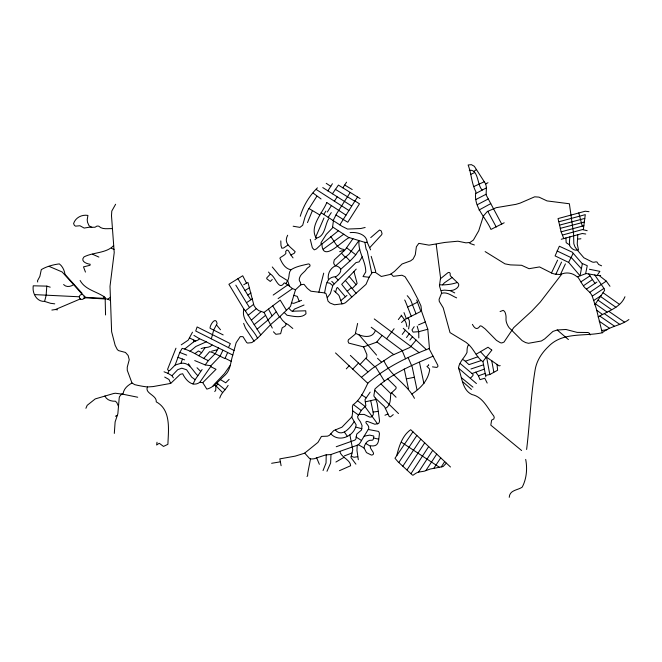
<?xml version="1.0" encoding="UTF-8"?>
<svg xmlns="http://www.w3.org/2000/svg" width="662" height="662" viewBox="0 0 662 662"><rect width="100%" height="100%" fill="white"/><g stroke="black" fill="none" stroke-linecap="round" stroke-linejoin="round"><path stroke-width="0.99" d="M371.2 256.351L375.677 271.288L375.42 272.454M115.618 204.252L111.795 211.054L111.497 215.762L114.22 252.594L110.008 286.348L111.621 331.72L115.147 345.332L117.315 349.561L118.548 350.612L125.466 352.457L128.138 355.486L129.239 359.731L127.253 367.17L127.261 370.29L131.986 382.992C127.683 385.491 124.017 388.313 123.016 393.799L121.56 394.163L119.499 396.621L119.218 397.862L117.853 413.775L115.122 421.909L114.311 433.411M184.723 348.973L193.693 341.824L193.726 340.045L189.63 337.968M44.594 301.409C38.222 301.723 34.184 296.377 33.249 290.635A19.132 19.132 0 0 1 33.249 285.802L46.803 286.125L46.108 295.566L44.594 301.409L50.527 303.295L54.739 303.85M326.217 454.86L326.043 462.97L323.048 470.55M331 454.48L330.611 463.086L326.97 471.27M565.886 237.84L566.176 242.689L569.659 244.948M577.81 234.696L577.231 243.997L578.53 250.095M357.19 445.253L356.967 450.441L358.324 459.693M110.38 300.44L107.881 299.191L103.777 298.347L103.843 296.311M105.481 299.009L105.572 297.826C97.62 291.479 85.456 290.279 80.11 280.481M569.866 236.773L569.494 241.125A10.079 10.079 0 0 0 569.51 242.995L569.692 245.288A2.408 2.408 0 0 0 570.048 246.33C571.678 248.548 574.227 250.857 577.206 250.013L583.892 257.791L591.663 261.705A4.121 4.121 0 0 0 595.337 261.912L596.884 261.937L598.671 264.494L601.592 265.81M175.96 348.195L167.569 369.355L168.338 370.497L169.778 370.48L175.157 365.035L179.766 352.432L182.158 348.361C191.682 350.703 199.428 356.752 208.331 360.633L215.365 353.483L218.452 347.922L232.792 355.047C230.517 361.808 230.69 369.884 225.163 375.006C219.585 379.856 213.975 387.493 206.834 389.124L202.754 382.636L199.816 382.313C192.427 387.642 185.683 380.096 182.695 373.757L180.221 374.336L170.705 383.406L153.054 386.583L147.485 386.956A98.224 98.224 0 0 1 134.725 384.647L131.986 382.992M387.808 378.978L396.157 387.22L395.959 388.677L390.779 393.584C390.208 398.921 391.068 405.45 385.4 408.421M232.792 355.047L236.144 342.717L240.248 336.61L242.995 336.677L246.653 342.519L247.646 343.065L251.85 342.602L257.526 338.282L271.155 324.107L279.836 316.618L282.525 320.391L286.017 323.668L285.893 324.761L285.107 326.085L282.169 327.897L280.622 333.714L275.88 334.285L273.431 331.794M396.778 455.58C399.02 446.18 402.43 435.381 410.705 429.721L450.499 467M357.612 323.445L355.254 334.186L348.394 339.805L348.03 341.294L348.75 343.098L363.62 346.905L376.67 342.171L382.115 335.427M583.346 229.606L585.291 214.637L559.042 221.72M526.613 449.481C529.898 422.836 530.725 395.826 535.219 369.363C536.791 360.467 541.963 352.689 548.434 346.557C562.683 331.654 584.273 336.685 602.263 332.779C609.967 326.101 620.815 325.663 628.9 319.531M318.885 292.141L323.71 273.141M358.274 444.682L362.925 447.33A12.164 12.164 0 0 1 363.62 447.752A2.822 2.822 0 0 1 364.721 449.184L366.194 452.113A1.647 1.647 0 0 0 367.029 452.907L370.828 454.794A2.64 2.64 0 0 0 371.978 455.075C376.918 453.71 368.486 448.662 370.662 445.824C379.252 446.982 378.391 440.809 379.417 433.991A1.415 1.415 0 0 0 379.367 433.387A9.078 9.078 0 0 1 379.152 432.567A1.374 1.374 0 0 0 378.854 431.955A15.243 15.243 0 0 0 378.532 431.583A0.885 0.885 0 0 0 378.068 431.318L368.238 429.464M333.416 220.827L332.448 227.976L326.275 234.389L321.078 242.623L321.111 244.435L316.378 248.937L314.268 249.872L312.356 247.811L310.271 239.354M521.623 450.532L490.807 425.145L491.634 420.122L493.802 419.005L494.241 417.383L493.786 416.084C487.48 408.073 482.946 396.968 471.94 394.535C462.167 390.108 462.026 376.959 458.485 368.13C459.18 361.907 464.525 357.778 467 352.432C467.124 349.726 466.892 346.871 468.679 344.604L466.156 342.42L450.028 332.605L443.209 307.813L439.262 301.367L439.088 299.34L441.645 293.018L439.452 285.918L440.553 277.858L436.2 244.286M287.664 235.242C283.27 243.492 290.452 246.769 295.186 251.75L294.143 253.38L290.833 254.944L288.409 250.724L286.919 249.938L285.678 251.502L285.901 253.414C284.395 255.648 280.978 256.641 279.861 258.155C282.078 263.236 284.95 268.615 290.932 269.782C295.955 266.505 302.145 265.429 308.202 263.981A1.183 1.183 0 0 1 309.311 264.237A1.473 1.473 0 0 1 309.692 266.43A76.304 76.304 0 0 1 308.103 267.531A7.34 7.34 0 0 0 306.365 269.285A16.674 16.674 0 0 1 305.182 270.849A51.04 51.04 0 0 1 303.179 272.761A44.404 44.404 0 0 1 301.673 274.217A10.294 10.294 0 0 0 299.712 277.469A5.95 5.95 0 0 0 299.257 279.935A3.426 3.426 0 0 0 299.704 281.193A6.562 6.562 0 0 0 300.333 282.26A1.514 1.514 0 0 1 300.598 282.897A10.013 10.013 0 0 1 300.714 284.825L295.533 289.724L290.477 306.44L279.836 316.618M585.613 273.704L587.26 265.694L581.931 263.335L572.233 252.156L559.357 246.239L555.095 255.913L568.062 262.127A2.309 2.309 0 0 1 568.997 262.781L580.053 275.806L582.386 263.542M321.939 243.831C322.245 263.675 342.618 240.232 349.288 237.608M310.536 458.89L308.161 470.939A40.076 40.076 0 0 0 307.797 473.181A13.604 13.604 0 0 0 307.689 474.646L307.623 475.539A1.125 1.125 0 0 1 307.391 476.152A0.869 0.869 0 0 1 306.945 476.342M234.075 350.488L211.335 338.828L213.718 329.99L217.103 323.577C215.862 316.328 210.516 324.016 210.069 327.574L210.086 328.286L223.168 334.914M324.562 292.885C326.267 284.883 326.225 276.973 336.039 276.642C341.253 273.1 343.454 267.878 335.717 265.71C330.396 267.969 327.4 273.696 328.352 279.356M157.026 442.241L156.637 445.013L159.252 443.259L163.506 446.428L167.908 444.301C168.388 430.143 171.408 409.993 156.257 401.867C156.993 395.106 144.382 393.46 147.485 386.956M335.576 292.207L336.652 288.243L337.471 287.457L345.374 296.758M363.893 447.967C364.704 444.07 367.36 439.469 371.994 440.205A1.432 1.432 0 0 0 372.64 440.007A1.216 1.216 0 0 0 373.062 439.585A2.64 2.64 0 0 0 373.401 438.633L373.807 436.879A1.109 1.109 0 0 0 373.616 435.977L369.686 435.124L364.117 436.184M509.235 497.336C509.608 489.905 517.825 490.277 522.194 487.149C526.604 478.833 527.49 468.663 525.694 459.403M219.726 398.143C221.067 393.071 225.519 390.017 228.125 385.392M175.157 365.035L180.933 363.289L182.464 359.061L177.954 357.315M442.555 284.867L444.392 282.831L452.088 277.502M192.485 332.183L188.215 340.144L181.239 344.844M173.37 377.853L171.971 375.71L167.933 373.343L169 370.654M312.431 210.566L307.491 222.606M315.517 237.509L323.966 217.988M272.305 328.071L264.039 312.431L258.718 310.627L255.813 308.178L254.001 305.621L247.969 282.5L246.512 283.137L242.722 275.756L228.903 284.279L243.906 309.137C240.745 320.358 253.232 328.84 257.526 338.282M85.911 408.305L87.194 405.318L95.237 398.913L113.5 393.551L115.362 393.236L123.198 394.279L137.713 397.233M555.865 274.217L561.533 262.078M203.731 358.448L209.631 351.654L213.197 352.788L224.269 358.266L225.097 358.274L227.579 352.664M485.13 251.585L504.974 263.857L510.41 264.891L521.598 265.288L529.046 268.698L539.53 266.927L552.282 273.373L554.897 274.118L560.391 274.565L565.414 263.898M557.586 260.125L551.471 272.959M222.945 350.215L220.107 356.106L210.632 366.012M193.039 384.001L195.149 379.682L202.109 369.52M300.25 216.275C303.453 205.601 309.353 195.803 317.404 187.867M333.102 220.636L336.768 213.454L350.19 192.493M568.592 262.409L573.193 253.339M228.456 347.616L230.351 343.644L197.119 326.945L195.72 331L211.335 338.828M326.78 202.564C322.601 212.941 309.022 226.57 316.237 238.088C325.183 236.632 324.777 224.915 328.724 218.791M624.961 296.742C620.393 307.913 607.476 311.132 598.1 316.982M218.452 347.922L212.121 344.927C209.556 348.386 204.525 346.83 201.132 348.634M352.937 238.684L345.25 249.648L334.277 259.926L333.681 262.764A3.749 3.749 0 0 0 334.476 264.701L335.535 265.834M332.398 183.738L327.872 190.904M327.326 212.03L331.463 205.534M268.499 272.049L270.336 274.142L266.836 277.792L266.72 278.743L270.286 281.449L272.248 279.505M332.374 193.842L338.439 185.087L360.07 198.559M339.821 224.865L357.505 196.995M594.824 304.727L604.629 290.378L603.959 288.392L594.766 274.987L586.143 273.538L577.198 276.89C572.407 272.694 566.109 271.768 560.391 274.565M323.735 214.48L325.878 211.137M334.327 201.322L337.14 196.92M328.145 217.384L331.273 212.618M441.281 466.892L444.715 461.579M428.678 446.56L410.994 473.669M316.833 196.308L307.863 210.384L305.05 216.937L302.675 225.254L299.936 227.38L293.15 226.222M342.883 187.818L346.557 182.158M418.541 472.122L432.725 450.35M407.014 469.912L424.706 442.837M194.727 360.567L205.203 364.919L208.331 360.633M425.865 470.608L436.73 454.099M433.875 468.208L440.743 457.856M402.844 466.172L420.809 439.187M398.797 462.506L416.853 435.488M412.939 431.814L394.974 458.236L398.019 461.795L412.294 474.935A0.828 0.828 0 0 0 413.378 475.002L415.024 473.851A15.069 15.069 0 0 1 418.144 472.188L424.317 471.187L430.176 469.044L443.068 466.569L446.387 463.143M594.766 274.987L597.066 275.516L599.896 271.362L589.412 269.26M195.298 353.309L198.418 350.976L201.645 352.68L205.088 347.716M290.932 269.782C288.276 272.761 289.741 277.113 287.78 280.423L285.835 283.667M229.979 365.681L224.393 373.699L213.76 384.862M370.174 392.127L365.019 399.608L365.854 405.732L361.502 410.15L357.588 416.613L357.952 418.285L360.476 421.893L362.081 425.625L361.485 430.035L356.735 434.107L355.982 438.774L354.898 440.114L336.246 446.734M199.816 382.313L210.872 366.334M406.509 337.546L409.24 333.772M260.861 311.728L251.353 320.143L260.778 334.881M362.23 256.831L359.069 261.904L356.015 262.574L332.945 285.214L330.338 293.663L327.367 297.519M386.6 338.787L394.105 328.7M402.215 334.426L405.343 330.214M85.456 272.09L83.495 266.877L90.032 265.288L90.156 264.246C86.548 263.848 80.011 261.176 84.033 256.889C93.325 252.098 106.392 253.422 113.649 245.577M375.428 330.412C372.301 339.49 361.634 336.495 355.477 333.259M561.633 274.283L540.283 302.071L531.876 310.999L513.729 327.616L504.005 342.089L501.779 342.966L500.323 342.709L496.475 340.376L485.172 328.915L481.688 326.209L480.256 325.836C477.228 330.272 474.869 328.923 472.378 324.38M398.342 319.547L400.609 316.593A3.484 3.484 0 0 1 401.594 315.716M416.141 340.078L409.952 347.434L391.647 355.56L372.259 368.502L361.435 377.332M409.902 340.103L412.509 336.759M491.816 350.148L482.78 361.642M358.655 240.985L349.155 253.96L335.725 265.702M354.228 421.529C350.397 427.404 342.345 437.938 335.336 430.002M359.698 249.367L357.19 252.594A20.489 20.489 0 0 1 354.509 256.244A55.012 55.012 0 0 1 350.148 260.828L340.839 269.235M414.213 326.656L411.963 329.933L413.096 332.117L419.104 331.621L427.793 329.237M214.753 391.581L215.746 390.158L215.862 386.335L217.864 383.919M288.756 308.285L291.594 311.041L292.678 311.214L294.425 309.113L304.024 305.025M190.002 351.332L195.927 346.449L206.287 341.84L212.121 344.927M229.135 379.351L225.734 382.802L220.62 379.723M356.247 269.078L341.7 284.329L351.795 297.039M171.971 375.71L177.747 369.653L181.843 368.188L186.585 369.768L191.707 377.158L195.149 379.682M330.859 433.85C339.217 443.085 354.65 435.927 356.164 424.847L351.638 417.118M198.89 355.709L201.645 352.68M369.727 247.671L381.693 234.696L382.04 233.512L381.155 230.839L379.541 230.037L370.745 237.608M393.261 414.611L390.555 416.828L389.281 416.63L384.523 406.683L375.354 398.094L377.191 403.332L379.516 420.569A1.084 1.084 0 0 0 379.434 421.115A1.854 1.854 0 0 1 379.285 422.075L378.887 422.985A1.167 1.167 0 0 1 378.176 423.63L374.841 424.234L367.981 421.611A4.477 4.477 0 0 0 366.582 421.404L366.301 421.512A0.96 0.96 0 0 0 365.954 422.083A1.299 1.299 0 0 0 366.202 423.134L367.849 425.227A12.71 12.71 0 0 1 368.477 426.386A2.449 2.449 0 0 1 368.717 427.544L368.693 428.364A1.49 1.49 0 0 1 368.494 429.059L361.8 439.998A21.705 21.705 0 0 1 359.731 443.35A5.073 5.073 0 0 1 358.837 444.276A7.092 7.092 0 0 1 356.909 445.369L332.415 453.991A6.496 6.496 0 0 1 330.007 454.612L325.803 454.885L315.683 458.212A4.104 4.104 0 0 1 314.657 458.625A8.093 8.093 0 0 1 313.234 458.865A61.21 61.21 0 0 1 311.661 458.965A4.783 4.783 0 0 1 310.039 458.774A1.192 1.192 0 0 1 309.493 458.427L304.727 453.114M346.3 368.858L349.18 365.796M360.045 364.464L366.773 357.223L366.872 354.567L363.62 346.905M470.442 378.192L472.958 375.544L473.09 374.435L460.14 363.455M352.73 369.131L358.531 363.057M202.754 382.636L216.027 369.305L211.36 366.996L210.375 365.672L205.203 364.919M264.039 312.431L280.241 300.159L286.505 310.453M257.063 329.196L267.986 320.027L275.971 312.017M352.201 288.582L357.124 283.452L353.971 271.585M338.406 230.765L322.154 243.831L321.376 243.848M401.511 322.493L403.803 320.375A4.568 4.568 0 0 1 405.235 319.266L420.329 311.694A0.885 0.885 0 0 0 420.585 310.768L416.688 300.002M347.219 291.338L351.373 287.598M256.326 308.674L248.167 315.269L251.353 320.143M339.457 470.682L350.612 465.75C350.645 459.974 341.187 457.401 339.755 451.418M314.922 239.677L316.701 238.171M254.109 324.694L265.528 315.369M341.087 300.382L346.938 295.442M411.855 394.031C420.61 388.28 428.016 380.584 429.655 369.859L429.415 368.858L426.949 366.376L428.686 365.399L428.571 364.588M248.167 315.269L245.329 310.826L253.513 304.404M206.287 341.84L199.593 338.762L197.963 340.086L193.693 341.824M343.826 234.149L323.296 249.144M440.362 278.801L447.603 272.967A1.837 1.837 0 0 1 449.341 272.521A1.498 1.498 0 0 1 450.21 273.927A3.343 3.343 0 0 0 450.259 275.417A1.564 1.564 0 0 0 450.681 276.145L457.988 283.154A2.334 2.334 0 0 1 458.634 285.537A5.197 5.197 0 0 1 456.888 288.102A13.488 13.488 0 0 1 455.15 289.277A8.879 8.879 0 0 1 451.41 290.411A3.517 3.517 0 0 0 450.251 290.643L444.558 290.13L441.24 290.56M273.183 295.062L287.813 284.875L292.488 288.624L295.533 289.724M107.881 299.191L110.339 297.329M249.425 307.383L246.463 302.716L252.437 298.785M278.106 298.612L292.488 288.624M609.983 286.29L606.276 281.11L589.751 292.381M478.998 210.044L490.749 203.631M583.404 285.785L592.424 279.587M473.876 171.384L476.458 169.555M586.408 289.137L596.917 282.053M603.959 288.392L592.258 296.146L596.321 308.749L602.263 332.779M580.872 281.888L589.95 275.88M250.741 299.621L247.795 295.045L250.997 292.943M593.599 300.548L601.063 295.715M476.185 354.203L488.026 347.236L491.75 350.016M485.651 375.371L489.814 374.526L497.617 370.24L497.005 364.406M504.187 222.78L490.956 229.433C485.469 216.962 473.09 206.809 475.904 191.79C471.427 183.266 471.509 173.833 468.133 164.979L471.402 164.664L474.331 166.303L485.685 183.928L486.421 187.354L486.098 194.868L501.771 224.203M247.795 295.045L244.998 290.477L249.218 287.912M485.685 183.928L487.993 182.712M335.907 462.051L344.099 457.285M243.724 284.751L246.512 283.137M287.978 245.023L283.576 247.993L281.863 248.225L280.978 245.536L280.804 240.885M486.371 187.884L475.895 193.445M488.283 198.948L477.244 204.748M475.895 199.519L486.073 194.264M81.567 294.516L81.451 293.465L73.623 284.66C70.635 286.745 66.299 287.515 63.593 284.544M411.259 316.262L407.651 307.044L417.523 302.195M425.294 321.989L418.492 324.885M51.859 310.056L55.426 309.526L80.309 298.934M470.897 174.313L474.629 172.559M484.245 181.769L474.075 186.436M339.672 251.659L341.997 250.757L343.917 250.865L344.439 250.451L343.81 249.45C336.759 248.68 335.146 242.002 330.793 236.69M500.075 311.554L503.145 310.37A4.32 4.32 0 0 1 505.189 312.679A13.819 13.819 0 0 1 506.025 318.488A10.815 10.815 0 0 0 506.447 322.311A17.369 17.369 0 0 0 509.012 327.533A4.783 4.783 0 0 0 509.997 328.542L522.169 340.707L525.529 342.552L528.475 343.297L541.367 340.988L544.685 338.919L552.936 331.422L557.214 329.99L565.96 329.477L577.107 332.39L588.022 332.514L589.213 333.118L590.165 334.939M433.039 356.189C412.542 364.87 391.507 373.6 374.99 388.933L373.906 395.305A12.81 12.81 0 0 0 373.956 395.909A6.678 6.678 0 0 0 374.113 396.455L375.354 398.094M384.961 415.24L387.833 414.031M484.336 369.131L471.973 373.558M344.389 455.878L351.985 453.007M483.591 364.787L470.963 368.974M301.599 300.349L293.787 303.362L291.785 302.997M465.32 361.253L477.832 356.785M475.705 372.16L478.469 375.826L485.188 373.418M481.382 360.517L468.969 364.621L464.567 360.558L462.349 359.317M115.403 416.199L117.199 415.57M300.714 284.825L303.966 284.296L307.342 288.392L310.875 291.206L324.761 292.918L326.076 293.721L328.021 301.136L330.106 303.055L334.5 304.768L343.495 303.643L345.481 302.7L366.012 284.354L369.305 276.857L372.4 272.396L375.553 272.487L381.32 276.476L390.29 274.44L394.486 271.42L402.057 263.997L410.606 260.878L413.105 259.007L415.273 254.804L416.381 246.769L418.823 243.343L428.993 245.147L444.889 242.433L457.897 241.208L465.94 242.838L469.962 242.482L473.413 240.033L478.742 230.757L483.392 216.019L487.282 211.542L496.243 207.661L515.955 204.343L520.158 203.102L534.689 196.813L538.992 197.127L547.019 200.909L569.378 203.764L573.573 233.545L573.822 243.773L574.997 246.893L577.206 250.013M562.576 235.018L582.469 229.565L587.194 230.707M83.793 298.471L85.795 297.834L105.175 298.984L105.548 314.955M365.143 227.471L360.74 228.531L347.533 229.06L342.031 226.288L321.095 212.742M561.277 239.263L582.246 233.512L585.754 234.017M559.58 225.113L584.803 218.41M589.014 211.675L585.2 211.228L558.033 218.584L561.128 231.832L583.851 225.717M560.259 228.357L584.331 222.027M217.078 349.826L211.658 351.191M365.225 401.851L375.743 399.509M600.633 275.516L597.066 275.516M441.521 293.332C446.966 291.479 451.873 295.922 456.639 297.883M414.379 377.266L406.377 378.887M500.207 365.631L499.09 365.846L486.611 357.24L489.814 374.526M280.39 461.828L271.619 463.284M357.703 456.697L354.087 457.276L351.092 456.226M373.078 412.062L378.449 411.334M367.22 242.242L365.275 242.491L348.469 237.36L332.514 226.9M601.642 330.454L606.946 329.808M350.09 232.61C356.603 231.791 366.599 234.24 367.112 242.085L370.604 249.864M469.275 170.316C478.725 168.793 477.178 186.063 482.3 190.044M577.578 239.106L580.922 238.775M359.027 414.453L364.174 414.42L369.562 417.043L371.233 417.06L372.036 416.423A5.892 5.892 0 0 0 373.252 414.42A1.225 1.225 0 0 0 373.31 413.899A8.978 8.978 0 0 0 373.128 412.31L370.728 400.626M112.499 228.647C107.865 228.34 102.362 229.913 98.754 226.156L96.983 226.065L94.98 227.256L89.105 227.248L84.157 228.067L79.928 225.742L75.526 226.156L74.376 225.353L73.581 223.557C75.509 217.558 81.922 214.347 87.93 215.423L87.21 219.718L87.508 222.225L89.064 225.783L91.803 227.289M292.678 311.214L305.712 310.784L305.993 313.747C301.409 318.67 292.91 316.088 287.018 315.253L284.23 312.497M439.469 284.867L443.341 284.867A25.959 25.959 0 0 0 445.931 284.734A56.378 56.378 0 0 0 451.376 284.039A42.203 42.203 0 0 0 457.252 282.475M79.349 296.791L34.581 294.607M180.933 363.289C189.729 362.015 192.634 371.01 197.88 375.71M103.777 298.347L85.853 297.354L84.157 296.162M369.123 277.27L363.016 276.559L365.755 271.908C365.838 260.919 357.985 252.123 358.986 241.084M55.426 309.526L57.511 309.833M212.982 385.838L214.902 385.367L216.333 386.285L222.589 392.549M327.045 282.616L329.817 283.195L332.638 285.57M293.614 295.31L297.263 296.377L299.183 301.243M432.509 366.864L436.697 367.427L437.88 366.607L437.839 365.333L429.067 348.617M373.55 437.996L378.672 439.163M474.397 244.973L470.086 243.508L469.366 242.615M355.933 427.156L361.982 428.753M186.709 355.138L179.766 352.432M46.803 286.125L50.204 287.167M182.464 359.061L184.624 359.847M292.811 328.484L287.829 324.372L286.017 323.668M164.044 371.787L167.933 373.343M225.097 358.274L231.162 361.295M164.697 377.075L168.967 379.483L170.705 383.406M49.096 266.381L62.162 271.974L73.623 284.66M98.886 257.079L92.481 254.216M111.481 248.316L114.054 249.433M193.726 340.045L195.762 340.955M557.09 250.964L571.579 257.857L581.277 268.565M450.251 290.643L454.728 292.91M352.201 189.539L344.695 185.029M354.799 201.256L335.237 189.249M193.908 335.394L199.593 338.762M365.689 443.432L370.397 446.205M313.134 193.081L321.053 198.972M308.914 208.48L319.763 214.935M461.555 377.837L472.933 387.129M287.813 284.875L284.569 282.897L284.006 283.162C278.644 291.346 275.251 275.971 270.336 274.142M348.924 210.516L316.403 189.605M354.981 200.983L359.483 203.822L347.757 222.242L335.948 214.96M351.472 205.882L322.758 187.569M361.518 394.809L366.252 397.812M326.846 202.597L345.994 215.142M356.007 436.978L361.526 440.528M439.345 467.231L401.561 442.324M326.234 183.333L330.801 186.345M599.193 321.178L609.388 328.162M608.692 311.248L624.614 322.204M599.83 316.08L614.336 326.085M355.759 254.746L346.607 247.778M600.55 296.518L615.933 307.3M604.373 313.689L619.822 324.43M597.952 300.134L611.564 309.634M607.145 312.116L595.461 303.858M619.607 304.462L603.008 292.703M225.121 389.777L216.838 383.008M458.493 368.163L476.433 383.546M352.647 410.821L358.523 415.049M596.545 310.056L602.652 314.607M419.311 352.755L374.253 318.943M371.217 327.243L402.082 350.413L405.566 358.837M376.91 341.956L393.758 354.592M357.621 400.808L364.539 406.013L377.539 423.846M353.359 404.532L361.245 410.523M557.214 329.99L568.418 339.565M471.46 389.43L463.102 382.024M200.627 371.332L197.019 367.758M403.266 328.319L426.493 349.71M333.971 290.734L337.984 294.408A5.445 5.445 0 0 1 338.795 295.326A4.866 4.866 0 0 1 339.192 296.013L341.948 303.941M350.339 355.395L367.923 371.87M365.871 358.324L374.841 366.74M335.518 352.929L367.824 383.339M293.051 257.89L290.833 254.944M377.53 358.308L381.618 362.246M468.679 344.604C474.224 349.743 476.59 357.372 483.003 361.816L485.834 376.852M374.709 390.241L398.516 413.568M380.964 383.935L390.779 393.584M335.253 277.105L338.158 279.985M331.753 281.35L334.26 283.849M391.722 392.905L396.075 397.258M349.983 260.969L346.044 256.848M345.407 257.435L341.534 253.248M407.221 295.699L407.817 296.319A60.399 60.399 0 0 1 409.836 298.885A32.463 32.463 0 0 1 410.548 299.869A96.205 96.205 0 0 1 412.583 304.942A179.675 179.675 0 0 0 416.1 313.829M480.686 351.919L486.148 357.803M216.565 325.025L220.496 329.75M376.579 355.13L358.647 334.409M345.316 280.39L356.115 293.241M243.906 309.137L245.329 310.826M349.18 276.402L356.197 284.825M355.916 464.161L350.992 457.566L352.772 449.763L349.875 434.785M599.466 275.773L606.276 281.11M391.085 273.869L393.236 276.327L401.917 275.227L405.02 276.666L411.102 286.207L417.871 299.141L420.958 305.869L421.628 311.454L427.784 329.163L429.456 348.444C407.32 356.942 386.045 367.418 367.964 383.008C364.117 390.919 360.327 399.691 352.929 404.887L352.366 406.667L352.714 411.739L352.06 416.712L341.973 427.172L333.689 430.598L329.328 435.397L327.45 436.175L321.434 436.415L317.959 442.382L304.553 453.213L295.153 456.143L279.836 458.874L281.102 465.709M401.164 315.129L403.746 318.703A17.775 17.775 0 0 1 405.301 321.302L405.831 322.394A4.675 4.675 0 0 1 406.228 323.61L406.89 326.656M188.422 363.736L190.019 365.978M279.323 316.833L272.794 305.935M344.463 432.137L347.484 436.548M237.931 278.71L244.998 290.477M594.972 283.361L588.741 273.919M375.371 366.384L384.523 381.32M254.142 341.236L245.47 328.079L243.633 323.354M383.894 360.707C390.613 376.132 406.791 383.761 414.462 398.342M235.821 285.148L246.463 302.716M407.883 317.95L408.884 319.564A4.187 4.187 0 0 1 409.381 321.542L409.397 324.529A3.467 3.467 0 0 1 409.091 325.828L408.586 328.923M487.77 211.277L496.26 227.049M577.761 276.79L582.014 283.741A168.884 168.884 0 0 0 584.066 286.729A8.25 8.25 0 0 0 584.852 287.697A66.539 66.539 0 0 1 588.146 290.858A14.44 14.44 0 0 1 591.72 295.144A8.399 8.399 0 0 1 592.258 296.146M268.474 309.088L272.082 315.799M487.191 383.066L484.774 378.242L479.975 379.649L478.469 375.826M118.597 406.642L116.826 402.604L115.445 401.222C111.456 401.453 106.408 400.038 104.96 395.95M408.148 357.695L412.219 367.013L416.994 389.686M319.365 464.31L316.626 457.79M407.651 307.044L405.508 301.665A7.092 7.092 0 0 0 404.647 300.002M403.994 312.605L406.336 318.72M561.128 231.832L563.776 238.577M272.272 266.968L279.364 275.524L287.664 280.729L289.476 286.05M417.184 326.134L418.723 331.67L418.798 337.901M582.27 226.139L578.762 212.883M82.336 294.557L81.964 293.142L65.017 274.391C64.413 270.419 62.592 266.314 59.348 263.89C53.357 264.618 46.489 266.48 41.309 269.616L39.869 276.377L37.453 280.887L37.726 282.029M404.234 368.974L408.611 389.521M419.46 362.296L423.937 383.646M491.717 360.55L493.827 372.077M371.663 272.893L367.36 251.535A14.912 14.912 0 0 0 366.103 249.119L364.861 242.251M80.582 299.116A2.474 2.474 0 0 0 84.289 296.973A2.474 2.474 0 0 0 80.582 294.83A2.474 2.474 0 0 0 80.582 299.116"/></g></svg>
